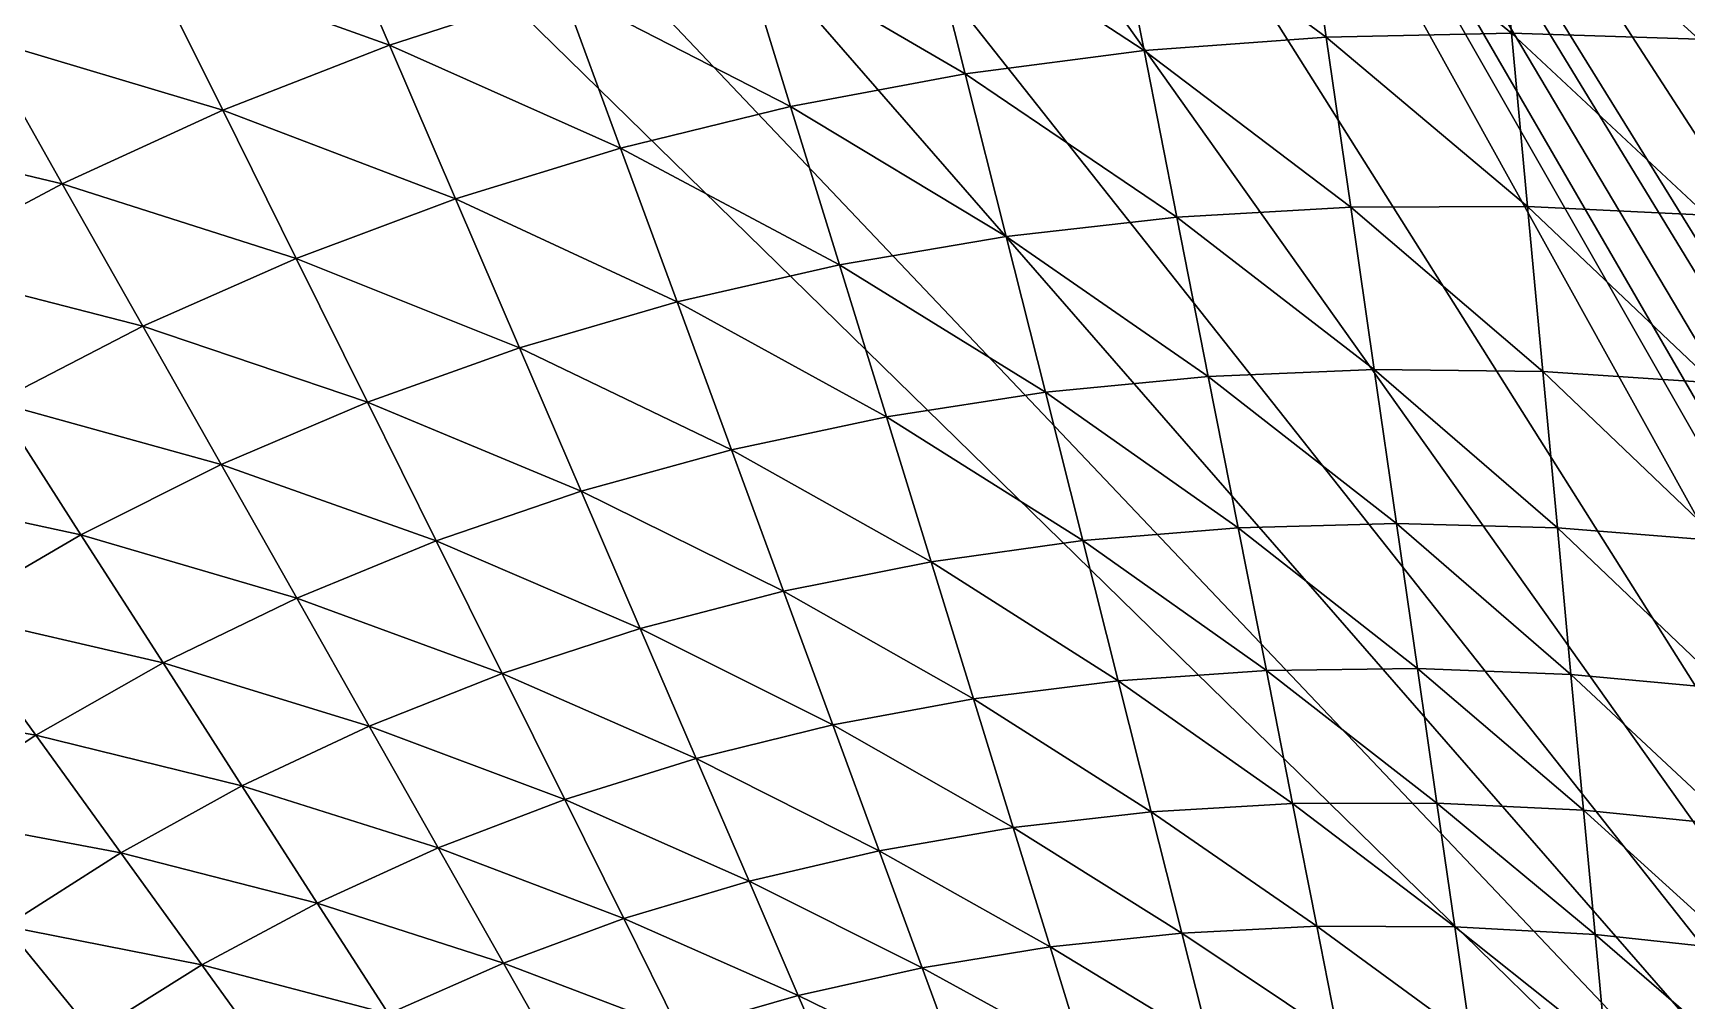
# Model space of a CAD drawing. Header units: metres. Extents: x -44.6 to 35.4, y -44.1 to 26.9.
# Drawn here: x 0.51 to 6.95, y -30 to -26.23 of the extents above; entities that cross this region are included whole.
import ezdxf

# ---------------------------------------------------------------- set-up
doc = ezdxf.new("R2010")
doc.units = ezdxf.units.M

msp = doc.modelspace()

# ---------------------------------------------------------------- linework, layer by layer
for points in [[(1.288379, -17.817396, 91.214554), (2.16276, -17.354435, 91.214554), (10.049368, -31.351114, 91.214554)], [(2.16276, -17.354435, 91.214554), (10.557396, -27.85586, 91.214554), (10.525098, -28.002325, 91.214554)], [(2.16276, -17.354435, 91.214554), (10.695415, -27.304846, 91.214554), (10.691051, -27.322269, 91.214554)], [(10.691051, -27.322269, 91.214554), (10.557396, -27.85586, 91.214554), (2.16276, -17.354435, 91.214554)], [(2.16276, -17.354435, 91.214554), (10.848589, -26.759731, 91.214554), (10.747221, -27.12048, 91.214554)], [(10.747221, -27.12048, 91.214554), (10.695415, -27.304846, 91.214554), (2.16276, -17.354435, 91.214554)], [(2.16276, -17.354435, 91.214554), (10.092934, -30.754549, 91.214554), (10.056108, -31.255354, 91.214554)], [(11.015056, -26.226429, 91.214554), (10.848589, -26.759731, 91.214554), (2.16276, -17.354435, 91.214554)], [(10.056108, -31.255354, 91.214554), (10.049854, -31.34041, 91.214554), (2.16276, -17.354435, 91.214554)], [(2.16276, -17.354435, 91.214554), (10.15245, -30.170649, 91.214554), (10.114154, -30.546362, 91.214554)], [(10.114154, -30.546362, 91.214554), (10.092934, -30.754549, 91.214554), (2.16276, -17.354435, 91.214554)], [(2.16276, -17.354435, 91.214554), (10.228503, -29.588749, 91.214554), (10.211589, -29.718166, 91.214554)], [(2.16276, -17.354435, 91.214554), (10.434608, -28.412678, 91.214554), (10.347771, -28.869349, 91.214554)], [(10.211589, -29.718166, 91.214554), (10.15245, -30.170649, 91.214554), (2.16276, -17.354435, 91.214554)], [(2.16276, -17.354435, 91.214554), (10.321231, -29.008917, 91.214554), (10.257986, -29.404394, 91.214554)], [(10.525098, -28.002325, 91.214554), (10.434608, -28.412678, 91.214554), (2.16276, -17.354435, 91.214554)], [(10.257986, -29.404394, 91.214554), (10.228503, -29.588749, 91.214554), (2.16276, -17.354435, 91.214554)], [(10.347771, -28.869349, 91.214554), (10.321231, -29.008917, 91.214554), (2.16276, -17.354435, 91.214554)], [(10.049854, -31.34041, 91.214554), (10.049368, -31.351114, 91.214554), (2.16276, -17.354435, 91.214554)], [(10.037395, -33.610336, 91.214554), (0.338596, -18.232346, 91.214554), (1.288379, -17.817396, 91.214554)], [(1.288379, -17.817396, 91.214554), (10.016404, -32.884335, 91.214554), (10.016409, -32.884769, 91.214554)], [(1.288379, -17.817396, 91.214554), (10.012745, -32.517967, 91.214554), (10.016404, -32.884335, 91.214554)], [(10.016409, -32.884769, 91.214554), (10.018656, -33.109734, 91.214554), (1.288379, -17.817396, 91.214554)], [(1.288379, -17.817396, 91.214554), (10.023139, -31.928211, 91.214554), (10.019559, -32.131329, 91.214554)], [(10.019559, -32.131329, 91.214554), (10.012745, -32.517967, 91.214554), (1.288379, -17.817396, 91.214554)], [(10.049368, -31.351114, 91.214554), (10.023139, -31.928211, 91.214554), (1.288379, -17.817396, 91.214554)], [(10.018656, -33.109734, 91.214554), (10.037395, -33.610336, 91.214554), (1.288379, -17.817396, 91.214554)], [(10.037395, -33.610336, 91.214554), (-0.640222, -18.573206, 91.214554), (0.338596, -18.232346, 91.214554)], [(-1.642307, -18.837969, 91.214554), (-0.640222, -18.573206, 91.214554), (10.037395, -33.610336, 91.214554)], [(10.037395, -33.610336, 91.214554), (-2.66175, -19.025072, 91.214554), (-1.642307, -18.837969, 91.214554)], [(10.037395, -33.610336, 91.214554), (-3.692543, -19.133413, 91.214554), (-2.66175, -19.025072, 91.214554)], [(-4.72861, -19.162354, 91.214554), (-3.692543, -19.133413, 91.214554), (10.037395, -33.610336, 91.214554)], [(-4.72861, -19.162354, 91.214554), (10.037395, -33.610336, 91.214554), (-17.179567, -30.617912, 91.214554)], [(5.549121, -26.242882, 96.238953), (5.449872, -25.554871, 95.929733), (4.706186, -25.622913, 95.906776)], [(6.270779, -26.227976, 96.273666), (6.205731, -25.526236, 95.954109), (5.449872, -25.554871, 95.929733)], [(5.449872, -25.554871, 95.929733), (5.549121, -26.242882, 96.238953), (6.270779, -26.227976, 96.273666)], [(6.205731, -25.526236, 95.954109), (6.270779, -26.227976, 96.273666), (7.001395, -26.251472, 96.310356)], [(7.001395, -26.251472, 96.310356), (6.97129, -25.537476, 95.979881), (6.205731, -25.526236, 95.954109)], [(4.838849, -26.295784, 96.206238), (4.706186, -25.622913, 95.906776), (3.977035, -25.72974, 95.885262)], [(4.706186, -25.622913, 95.906776), (4.838849, -26.295784, 96.206238), (5.549121, -26.242882, 96.238953)], [(-0.028308, -25.663986, 95.426468), (0.300414, -26.244959, 95.590256), (0.954532, -25.934748, 95.599426)], [(1.898474, -26.274651, 95.829414), (1.634026, -25.659401, 95.609543), (0.954532, -25.934748, 95.599426)], [(1.634026, -25.659401, 95.609543), (1.898474, -26.274651, 95.829414), (2.571144, -26.056553, 95.846573)], [(4.142282, -26.386126, 96.17556), (3.977035, -25.72974, 95.885262), (3.264653, -25.874582, 95.865189)], [(3.977035, -25.72974, 95.885262), (4.142282, -26.386126, 96.17556), (4.838849, -26.295784, 96.206238)], [(3.461619, -26.513203, 96.146942), (3.264653, -25.874582, 95.865189), (2.571144, -26.056553, 95.846573)], [(3.264653, -25.874582, 95.865189), (3.461619, -26.513203, 96.146942), (4.142282, -26.386126, 96.17556)], [(1.24847, -26.527779, 95.813728), (0.954532, -25.934748, 95.599426), (0.300414, -26.244959, 95.590256)], [(0.954532, -25.934748, 95.599426), (1.24847, -26.527779, 95.813728), (1.898474, -26.274651, 95.829414)], [(2.79893, -26.676189, 96.120392), (2.571144, -26.056553, 95.846573), (1.898474, -26.274651, 95.829414)], [(2.571144, -26.056553, 95.846573), (2.79893, -26.676189, 96.120392), (3.461619, -26.513203, 96.146942)], [(6.333352, -26.903013, 96.646759), (6.270779, -26.227976, 96.273666), (5.549121, -26.242882, 96.238953)], [(6.270779, -26.227976, 96.273666), (6.333352, -26.903013, 96.646759), (7.030311, -26.937281, 96.69603)], [(7.030311, -26.937281, 96.69603), (7.001395, -26.251472, 96.310356), (6.270779, -26.227976, 96.273666)], [(0.622819, -26.814768, 95.799507), (0.300414, -26.244959, 95.590256), (-0.326763, -26.588751, 95.582039)], [(0.300414, -26.244959, 95.590256), (0.622819, -26.814768, 95.799507), (1.24847, -26.527779, 95.813728)], [(2.15615, -26.87414, 96.095924), (1.898474, -26.274651, 95.829414), (1.24847, -26.527779, 95.813728)], [(1.898474, -26.274651, 95.829414), (2.15615, -26.87414, 96.095924), (2.79893, -26.676189, 96.120392)], [(5.644727, -26.905632, 96.600113), (5.549121, -26.242882, 96.238953), (4.838849, -26.295784, 96.206238)], [(5.549121, -26.242882, 96.238953), (5.644727, -26.905632, 96.600113), (6.333352, -26.903013, 96.646759)], [(4.966809, -26.944798, 96.556145), (4.838849, -26.295784, 96.206238), (4.142282, -26.386126, 96.17556)], [(4.838849, -26.295784, 96.206238), (4.966809, -26.944798, 96.556145), (5.644727, -26.905632, 96.600113)], [(4.301866, -27.02001, 96.514893), (4.142282, -26.386126, 96.17556), (3.461619, -26.513203, 96.146942)], [(4.142282, -26.386126, 96.17556), (4.301866, -27.02001, 96.514893), (4.966809, -26.944798, 96.556145)], [(1.53508, -27.106022, 96.07354), (1.24847, -26.527779, 95.813728), (0.622819, -26.814768, 95.799507)], [(1.24847, -26.527779, 95.813728), (1.53508, -27.106022, 96.07354), (2.15615, -26.87414, 96.095924)], [(3.652049, -27.130629, 96.476395), (3.461619, -26.513203, 96.146942), (2.79893, -26.676189, 96.120392)], [(3.461619, -26.513203, 96.146942), (3.652049, -27.130629, 96.476395), (4.301866, -27.02001, 96.514893)], [(-0.326763, -26.588751, 95.582039), (0.023074, -27.134388, 95.786751), (0.622819, -26.814768, 95.799507)], [(3.019385, -27.275885, 96.440666), (2.79893, -26.676189, 96.120392), (2.15615, -26.87414, 96.095924)], [(2.79893, -26.676189, 96.120392), (3.019385, -27.275885, 96.440666), (3.652049, -27.130629, 96.476395)], [(0.937385, -27.37072, 96.053246), (0.622819, -26.814768, 95.799507), (0.023074, -27.134388, 95.786751)], [(0.622819, -26.814768, 95.799507), (0.937385, -27.37072, 96.053246), (1.53508, -27.106022, 96.07354)], [(2.405771, -27.454895, 96.40773), (2.15615, -26.87414, 96.095924), (1.53508, -27.106022, 96.07354)], [(2.15615, -26.87414, 96.095924), (2.405771, -27.454895, 96.40773), (3.019385, -27.275885, 96.440666)], [(5.736135, -27.539289, 97.011139), (5.644727, -26.905632, 96.600113), (4.966809, -26.944798, 96.556145)], [(6.393075, -27.547302, 97.071152), (6.333352, -26.903013, 96.646759), (5.644727, -26.905632, 96.600113)], [(5.644727, -26.905632, 96.600113), (5.736135, -27.539289, 97.011139), (6.393075, -27.547302, 97.071152)], [(6.333352, -26.903013, 96.646759), (6.393075, -27.547302, 97.071152), (7.057859, -27.590647, 97.134514)], [(7.057859, -27.590647, 97.134514), (7.030311, -26.937281, 96.69603), (6.333352, -26.903013, 96.646759)], [(5.089348, -27.566322, 96.954544), (4.966809, -26.944798, 96.556145), (4.301866, -27.02001, 96.514893)], [(4.966809, -26.944798, 96.556145), (5.089348, -27.566322, 96.954544), (5.736135, -27.539289, 97.011139)], [(4.454919, -27.627958, 96.901421), (4.301866, -27.02001, 96.514893), (3.652049, -27.130629, 96.476395)], [(4.301866, -27.02001, 96.514893), (4.454919, -27.627958, 96.901421), (5.089348, -27.566322, 96.954544)], [(1.812973, -27.666683, 96.377586), (1.53508, -27.106022, 96.07354), (0.937385, -27.37072, 96.053246)], [(1.53508, -27.106022, 96.07354), (1.812973, -27.666683, 96.377586), (2.405771, -27.454895, 96.40773)], [(3.83494, -27.723614, 96.851814), (3.652049, -27.130629, 96.476395), (3.019385, -27.275885, 96.440666)], [(3.652049, -27.130629, 96.476395), (3.83494, -27.723614, 96.851814), (4.454919, -27.627958, 96.901421)], [(0.023074, -27.134388, 95.786751), (0.364596, -27.667055, 96.035027), (0.937385, -27.37072, 96.053246)], [(3.231385, -27.852577, 96.805763), (3.019385, -27.275885, 96.440666), (2.405771, -27.454895, 96.40773)], [(3.019385, -27.275885, 96.440666), (3.231385, -27.852577, 96.805763), (3.83494, -27.723614, 96.851814)], [(1.242624, -27.910191, 96.35025), (0.937385, -27.37072, 96.053246), (0.364596, -27.667055, 96.035027)], [(0.937385, -27.37072, 96.053246), (1.242624, -27.910191, 96.35025), (1.812973, -27.666683, 96.377586)], [(2.6461, -28.014027, 96.76329), (2.405771, -27.454895, 96.40773), (1.812973, -27.666683, 96.377586)], [(2.405771, -27.454895, 96.40773), (2.6461, -28.014027, 96.76329), (3.231385, -27.852577, 96.805763)], [(5.205782, -28.156876, 97.3992), (5.089348, -27.566322, 96.954544), (4.454919, -27.627958, 96.901421)], [(5.822818, -28.140184, 97.46965), (5.736135, -27.539289, 97.011139), (5.089348, -27.566322, 96.954544)], [(5.089348, -27.566322, 96.954544), (5.205782, -28.156876, 97.3992), (5.822818, -28.140184, 97.46965)], [(5.736135, -27.539289, 97.011139), (5.822818, -28.140184, 97.46965), (6.449589, -28.156988, 97.544312)], [(6.449589, -28.156988, 97.544312), (6.393075, -27.547302, 97.071152), (5.736135, -27.539289, 97.011139)], [(6.393075, -27.547302, 97.071152), (6.449589, -28.156988, 97.544312), (7.083869, -28.207523, 97.623085)], [(7.083869, -28.207523, 97.623085), (7.057859, -27.590647, 97.134514), (6.393075, -27.547302, 97.071152)], [(4.600612, -28.206671, 97.333038), (4.454919, -27.627958, 96.901421), (3.83494, -27.723614, 96.851814)], [(4.454919, -27.627958, 96.901421), (4.600612, -28.206671, 97.333038), (5.205782, -28.156876, 97.3992)], [(0.696226, -28.184296, 96.325714), (0.364596, -27.667055, 96.035027), (-0.181882, -27.993803, 96.01889)], [(0.364596, -27.667055, 96.035027), (0.696226, -28.184296, 96.325714), (1.242624, -27.910191, 96.35025)], [(2.080806, -28.207045, 96.724411), (1.812973, -27.666683, 96.377586), (1.242624, -27.910191, 96.35025)], [(1.812973, -27.666683, 96.377586), (2.080806, -28.207045, 96.724411), (2.6461, -28.014027, 96.76329)], [(4.009331, -28.289036, 97.271225), (3.83494, -27.723614, 96.851814), (3.231385, -27.852577, 96.805763)], [(3.83494, -27.723614, 96.851814), (4.009331, -28.289036, 97.271225), (4.600612, -28.206671, 97.333038)], [(3.433845, -28.40332, 97.213814), (3.231385, -27.852577, 96.805763), (2.6461, -28.014027, 96.76329)], [(3.231385, -27.852577, 96.805763), (3.433845, -28.40332, 97.213814), (4.009331, -28.289036, 97.271225)], [(1.537095, -28.43063, 96.68914), (1.242624, -27.910191, 96.35025), (0.696226, -28.184296, 96.325714)], [(1.242624, -27.910191, 96.35025), (1.537095, -28.43063, 96.68914), (2.080806, -28.207045, 96.724411)], [(-0.181882, -27.993803, 96.01889), (0.175159, -28.487825, 96.30397), (0.696226, -28.184296, 96.325714)], [(2.875941, -28.548759, 97.160835), (2.6461, -28.014027, 96.76329), (2.080806, -28.207045, 96.724411)], [(2.6461, -28.014027, 96.76329), (2.875941, -28.548759, 97.160835), (3.433845, -28.40332, 97.213814)], [(5.315457, -28.713152, 97.887619), (5.205782, -28.156876, 97.3992), (4.600612, -28.206671, 97.333038)], [(5.904273, -28.70484, 97.972984), (5.822818, -28.140184, 97.46965), (5.205782, -28.156876, 97.3992)], [(5.205782, -28.156876, 97.3992), (5.315457, -28.713152, 97.887619), (5.904273, -28.70484, 97.972984)], [(5.822818, -28.140184, 97.46965), (5.904273, -28.70484, 97.972984), (6.502558, -28.728416, 98.063393)], [(6.502558, -28.728416, 98.063393), (6.449589, -28.156988, 97.544312), (5.822818, -28.140184, 97.46965)], [(6.449589, -28.156988, 97.544312), (6.502558, -28.728416, 98.063393), (7.108179, -28.784082, 98.158714)], [(7.108179, -28.784082, 98.158714), (7.083869, -28.207523, 97.623085), (6.449589, -28.156988, 97.544312)], [(1.016432, -28.683718, 96.657471), (0.696226, -28.184296, 96.325714), (0.175159, -28.487825, 96.30397)], [(0.696226, -28.184296, 96.325714), (1.016432, -28.683718, 96.657471), (1.537095, -28.43063, 96.68914)], [(2.337282, -28.724493, 97.112328), (2.080806, -28.207045, 96.724411), (1.537095, -28.43063, 96.68914)], [(2.080806, -28.207045, 96.724411), (2.337282, -28.724493, 97.112328), (2.875941, -28.548759, 97.160835)], [(4.738155, -28.753006, 97.807404), (4.600612, -28.206671, 97.333038), (4.009331, -28.289036, 97.271225)], [(4.600612, -28.206671, 97.333038), (4.738155, -28.753006, 97.807404), (5.315457, -28.713152, 97.887619)], [(4.174304, -28.823923, 97.732414), (4.009331, -28.289036, 97.271225), (3.433845, -28.40332, 97.213814)], [(4.009331, -28.289036, 97.271225), (4.174304, -28.823923, 97.732414), (4.738155, -28.753006, 97.807404)], [(3.625732, -28.925304, 97.662727), (3.433845, -28.40332, 97.213814), (2.875941, -28.548759, 97.160835)], [(3.433845, -28.40332, 97.213814), (3.625732, -28.925304, 97.662727), (4.174304, -28.823923, 97.732414)], [(1.819407, -28.929579, 97.068298), (1.537095, -28.43063, 96.68914), (1.016432, -28.683718, 96.657471)], [(1.537095, -28.43063, 96.68914), (1.819407, -28.929579, 97.068298), (2.337282, -28.724493, 97.112328)], [(0.520161, -28.965191, 96.629402), (0.175159, -28.487825, 96.30397), (-0.319316, -28.819567, 96.285019)], [(0.175159, -28.487825, 96.30397), (0.520161, -28.965191, 96.629402), (1.016432, -28.683718, 96.657471)], [(3.094153, -29.056437, 97.598396), (2.875941, -28.548759, 97.160835), (2.337282, -28.724493, 97.112328)], [(2.875941, -28.548759, 97.160835), (3.094153, -29.056437, 97.598396), (3.625732, -28.925304, 97.662727)], [(1.323733, -29.163013, 97.028755), (1.016432, -28.683718, 96.657471), (0.520161, -28.965191, 96.629402)], [(1.016432, -28.683718, 96.657471), (1.323733, -29.163013, 97.028755), (1.819407, -28.929579, 97.068298)], [(2.581159, -29.216522, 97.539459), (2.337282, -28.724493, 97.112328), (1.819407, -28.929579, 97.068298)], [(2.337282, -28.724493, 97.112328), (2.581159, -29.216522, 97.539459), (3.094153, -29.056437, 97.598396)], [(5.41776, -29.232035, 98.417076), (5.315457, -28.713152, 97.887619), (4.738155, -28.753006, 97.807404)], [(5.980028, -29.229986, 98.518242), (5.904273, -28.70484, 97.972984), (5.315457, -28.713152, 97.887619)], [(5.315457, -28.713152, 97.887619), (5.41776, -29.232035, 98.417076), (5.980028, -29.229986, 98.518242)], [(5.904273, -28.70484, 97.972984), (5.980028, -29.229986, 98.518242), (6.551664, -29.258171, 98.625298)], [(6.551664, -29.258171, 98.625298), (6.502558, -28.728416, 98.063393), (5.904273, -28.70484, 97.972984)], [(6.502558, -28.728416, 98.063393), (6.551664, -29.258171, 98.625298), (7.130639, -29.316753, 98.738083)], [(7.130639, -29.316753, 98.738083), (7.108179, -28.784082, 98.158714), (6.502558, -28.728416, 98.063393)], [(4.866801, -29.264004, 98.321945), (4.738155, -28.753006, 97.807404), (4.174304, -28.823923, 97.732414)], [(4.738155, -28.753006, 97.807404), (4.866801, -29.264004, 98.321945), (5.41776, -29.232035, 98.417076)], [(-0.319316, -28.819567, 96.285019), (0.049514, -29.273891, 96.604927), (0.520161, -28.965191, 96.629402)], [(4.328991, -29.325462, 98.232964), (4.174304, -28.823923, 97.732414), (3.625732, -28.925304, 97.662727)], [(4.174304, -28.823923, 97.732414), (4.328991, -29.325462, 98.232964), (4.866801, -29.264004, 98.321945)], [(2.088226, -29.404682, 97.485947), (1.819407, -28.929579, 97.068298), (1.323733, -29.163013, 97.028755)], [(1.819407, -28.929579, 97.068298), (2.088226, -29.404682, 97.485947), (2.581159, -29.216522, 97.539459)], [(3.806066, -29.415857, 98.150223), (3.625732, -28.925304, 97.662727), (3.094153, -29.056437, 97.598396)], [(3.625732, -28.925304, 97.662727), (3.806066, -29.415857, 98.150223), (4.328991, -29.325462, 98.232964)], [(0.851563, -29.423737, 96.993706), (0.520161, -28.965191, 96.629402), (0.049514, -29.273891, 96.604927)], [(0.520161, -28.965191, 96.629402), (0.851563, -29.423737, 96.993706), (1.323733, -29.163013, 97.028755)], [(3.299651, -29.534536, 98.073792), (3.094153, -29.056437, 97.598396), (2.581159, -29.216522, 97.539459)], [(3.094153, -29.056437, 97.598396), (3.299651, -29.534536, 98.073792), (3.806066, -29.415857, 98.150223)], [(1.616712, -29.619968, 97.437866), (1.323733, -29.163013, 97.028755), (0.851563, -29.423737, 96.993706)], [(1.323733, -29.163013, 97.028755), (1.616712, -29.619968, 97.437866), (2.088226, -29.404682, 97.485947)], [(2.811257, -29.680754, 98.003738), (2.581159, -29.216522, 97.539459), (2.088226, -29.404682, 97.485947)], [(2.581159, -29.216522, 97.539459), (2.811257, -29.680754, 98.003738), (3.299651, -29.534536, 98.073792)], [(5.512117, -29.710617, 98.984604), (5.41776, -29.232035, 98.417076), (4.866801, -29.264004, 98.321945)], [(6.049645, -29.712585, 99.102257), (5.980028, -29.229986, 98.518242), (5.41776, -29.232035, 98.417076)], [(5.41776, -29.232035, 98.417076), (5.512117, -29.710617, 98.984604), (6.049645, -29.712585, 99.102257)], [(5.980028, -29.229986, 98.518242), (6.049645, -29.712585, 99.102257), (6.596612, -29.743074, 99.226662)], [(6.596612, -29.743074, 99.226662), (6.551664, -29.258171, 98.625298), (5.980028, -29.229986, 98.518242)], [(6.551664, -29.258171, 98.625298), (6.596612, -29.743074, 99.226662), (7.151108, -29.802233, 99.357605)], [(7.151108, -29.802233, 99.357605), (7.130639, -29.316753, 98.738083), (6.551664, -29.258171, 98.625298)], [(0.049514, -29.273891, 96.604927), (0.404084, -29.710649, 96.963127), (0.851563, -29.423737, 96.993706)], [(4.985852, -29.736893, 98.873878), (4.866801, -29.264004, 98.321945), (4.328991, -29.325462, 98.232964)], [(4.866801, -29.264004, 98.321945), (4.985852, -29.736893, 98.873878), (5.512117, -29.710617, 98.984604)], [(4.472579, -29.791014, 98.770233), (4.328991, -29.325462, 98.232964), (3.806066, -29.415857, 98.150223)], [(4.328991, -29.325462, 98.232964), (4.472579, -29.791014, 98.770233), (4.985852, -29.736893, 98.873878)], [(1.167862, -29.861387, 97.395226), (0.851563, -29.423737, 96.993706), (0.404084, -29.710649, 96.963127)], [(0.851563, -29.423737, 96.993706), (1.167862, -29.861387, 97.395226), (1.616712, -29.619968, 97.437866)], [(2.342282, -29.853693, 97.940102), (2.088226, -29.404682, 97.485947), (1.616712, -29.619968, 97.437866)], [(2.088226, -29.404682, 97.485947), (2.342282, -29.853693, 97.940102), (2.811257, -29.680754, 98.003738)], [(3.973926, -29.872478, 98.673798), (3.806066, -29.415857, 98.150223), (3.299651, -29.534536, 98.073792)], [(3.806066, -29.415857, 98.150223), (3.973926, -29.872478, 98.673798), (4.472579, -29.791014, 98.770233)], [(3.491415, -29.98068, 98.584663), (3.299651, -29.534536, 98.073792), (2.811257, -29.680754, 98.003738)], [(3.299651, -29.534536, 98.073792), (3.491415, -29.98068, 98.584663), (3.973926, -29.872478, 98.673798)], [(1.894013, -30.052473, 97.882904), (1.616712, -29.619968, 97.437866), (1.167862, -29.861387, 97.395226)], [(1.616712, -29.619968, 97.437866), (1.894013, -30.052473, 97.882904), (2.342282, -29.853693, 97.940102)], [(3.026463, -30.114939, 98.502922), (2.811257, -29.680754, 98.003738), (2.342282, -29.853693, 97.940102)], [(2.811257, -29.680754, 98.003738), (3.026463, -30.114939, 98.502922), (3.491415, -29.98068, 98.584663)], [(0.742817, -30.127899, 97.358025), (0.404084, -29.710649, 96.963127), (-0.017617, -30.022625, 96.937019)], [(0.404084, -29.710649, 96.963127), (0.742817, -30.127899, 97.358025), (1.167862, -29.861387, 97.395226)], [(5.094664, -30.169104, 99.460205), (4.985852, -29.736893, 98.873878), (4.472579, -29.791014, 98.770233)], [(5.598001, -30.146219, 99.587021), (5.512117, -29.710617, 98.984604), (4.985852, -29.736893, 98.873878)], [(4.985852, -29.736893, 98.873878), (5.094664, -30.169104, 99.460205), (5.598001, -30.146219, 99.587021)], [(5.512117, -29.710617, 98.984604), (5.598001, -30.146219, 99.587021), (6.112722, -30.149841, 99.721649)], [(6.112722, -30.149841, 99.721649), (6.049645, -29.712585, 99.102257), (5.512117, -29.710617, 98.984604)], [(6.049645, -29.712585, 99.102257), (6.112722, -30.149841, 99.721649), (6.637134, -30.180225, 99.863876)], [(6.637134, -30.180225, 99.863876), (6.596612, -29.743074, 99.226662), (6.049645, -29.712585, 99.102257)], [(6.596612, -29.743074, 99.226662), (6.637134, -30.180225, 99.863876), (7.169461, -30.237509, 100.013428)], [(7.169461, -30.237509, 100.013428), (7.151108, -29.802233, 99.357605), (6.596612, -29.743074, 99.226662)], [(4.604312, -30.21813, 99.341408), (4.472579, -29.791014, 98.770233), (3.973926, -29.872478, 98.673798)], [(4.472579, -29.791014, 98.770233), (4.604312, -30.21813, 99.341408), (5.094664, -30.169104, 99.460205)], [(1.467628, -30.276161, 97.832161), (1.167862, -29.861387, 97.395226), (0.742817, -30.127899, 97.358025)], [(1.167862, -29.861387, 97.395226), (1.467628, -30.276161, 97.832161), (1.894013, -30.052473, 97.882904)], [(2.580375, -30.274492, 98.428627), (2.342282, -29.853693, 97.940102), (1.894013, -30.052473, 97.882904)], [(2.342282, -29.853693, 97.940102), (2.580375, -30.274492, 98.428627), (3.026463, -30.114939, 98.502922)], [(4.128453, -30.292831, 99.230789), (3.973926, -29.872478, 98.673798), (3.491415, -29.98068, 98.584663)], [(3.973926, -29.872478, 98.673798), (4.128453, -30.292831, 99.230789), (4.604312, -30.21813, 99.341408)], [(3.668492, -30.392656, 99.128479), (3.491415, -29.98068, 98.584663), (3.026463, -30.114939, 98.502922)], [(3.491415, -29.98068, 98.584663), (3.668492, -30.392656, 99.128479), (4.128453, -30.292831, 99.230789)]]:
    msp.add_3dface(points)

doc.saveas('drawing.dxf')
